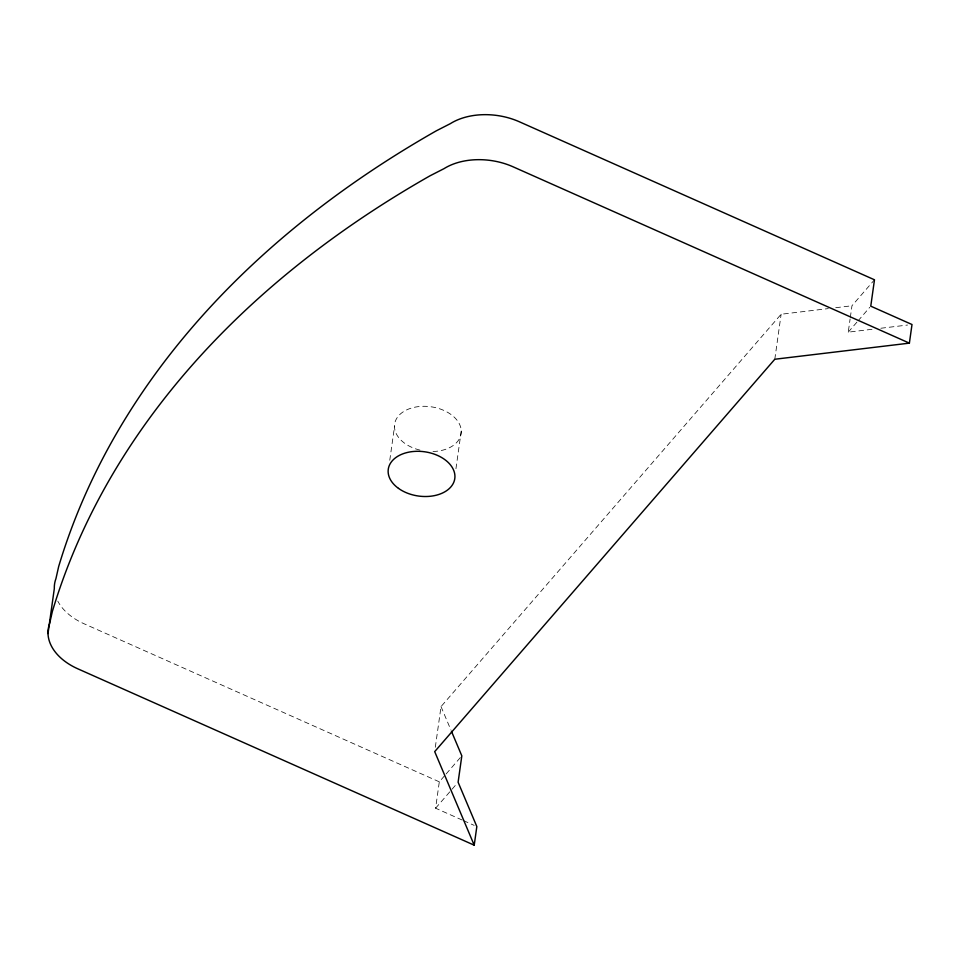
<?xml version="1.0" encoding="UTF-8"?>
<svg xmlns="http://www.w3.org/2000/svg" width="960" height="960" viewBox="0 0 960 960"><rect width="100%" height="100%" fill="white"/><g stroke="black" fill="none" stroke-linecap="round" stroke-linejoin="round"><path stroke-width="0.72" stroke-dasharray="4.8 3.6" d="M389.772 460.236L394.476 426.84M455.952 468.708L461.256 430.968M435.312 747.264L441.024 706.608L781.128 314.244L828.348 308.592M462.204 820.044L435.6 808.212L439.308 781.824L445.188 775.056M774.804 359.244L781.128 314.244M871.968 329.304L848.256 332.148L850.104 318.96M850.32 317.496L851.964 305.76L874.476 279.792M446.16 773.928L461.82 755.856M435.6 808.212L457.14 783.36M848.256 332.148L857.064 321.984M858.048 320.856L869.796 307.296M835.728 307.704L851.964 305.76M880.872 328.248L907.548 325.044M439.308 781.824L84.168 623.808A57.66 38.364 8 0 1 57.804 601.164M463.536 820.644L474.168 825.372M441.024 706.608L450.852 729.864M419.988 450.12A33.588 22.344 8 0 1 400.884 413.556A33.588 22.344 8 0 1 456.384 419.424A33.588 22.344 8 0 1 433.008 451.5"/><path stroke-width="1.44" d="M48 633.564L54.324 588.552A57.66 38.364 8 0 1 55.932 578.676L58.68 566.484A1317.012 876.12 8 0 1 436.308 130.824L450.348 123.648A57.66 38.364 8 0 1 519.336 121.764L874.476 279.792L870.768 306.168L912 324.516L909.384 343.14L774.804 359.244L434.7 751.62L474.216 845.184L77.844 668.82A57.66 38.364 8 0 1 49.596 623.676L52.356 611.484A1317.012 876.12 8 0 1 429.984 175.824L444.024 168.648A57.66 38.364 8 0 1 513.012 166.776L909.384 343.14M474.216 845.184L476.832 826.56L458.112 782.232L461.82 755.856L451.428 731.232M398.484 488.376A33.588 22.344 8 0 0 453.996 481.728A33.588 22.344 8 0 0 412.128 451.62A33.588 22.344 8 0 0 398.484 488.376"/></g></svg>
